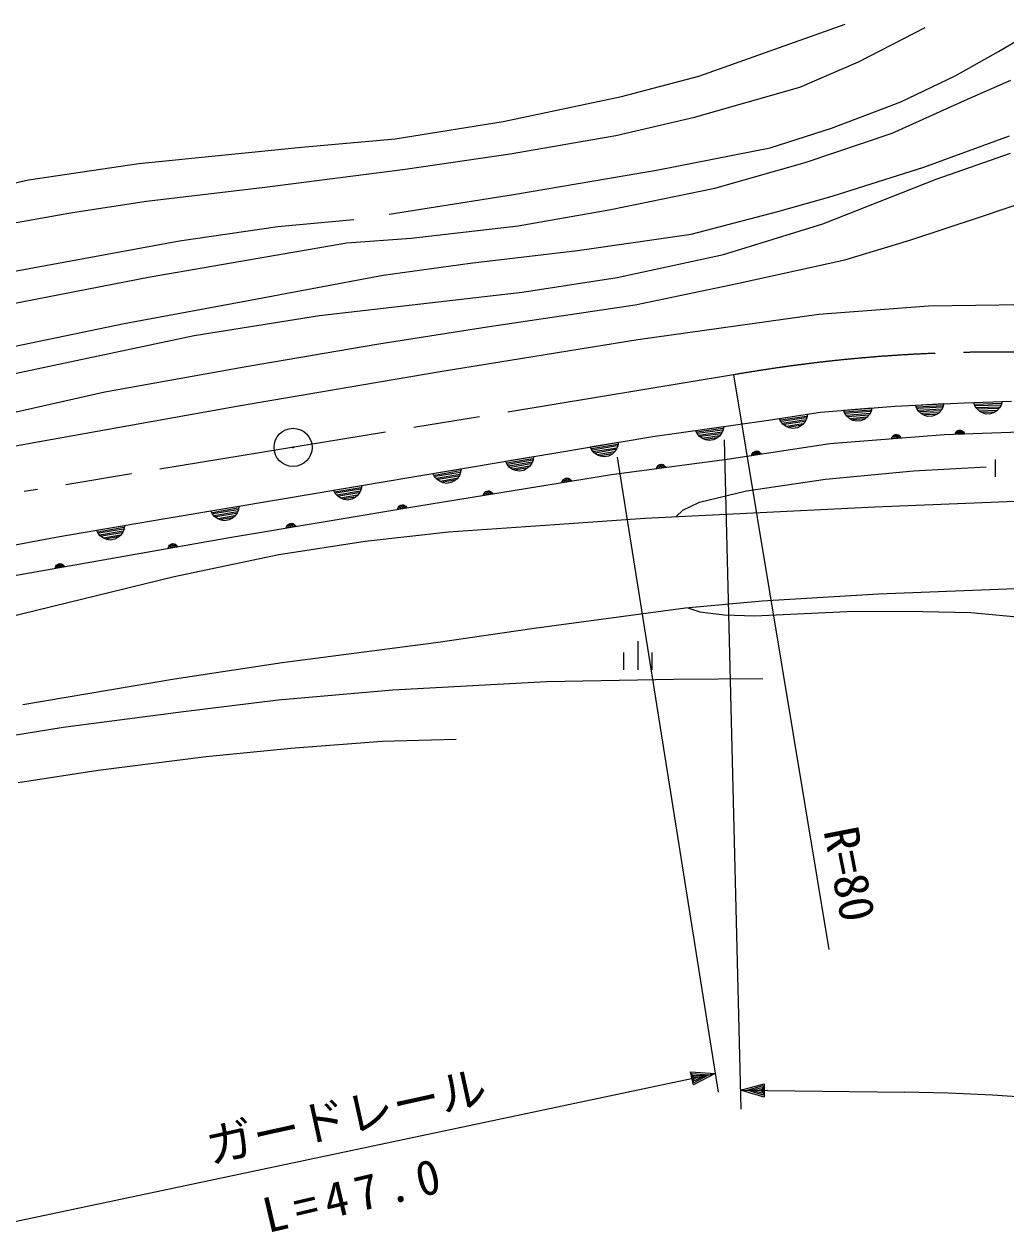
# Model space of a CAD drawing. Units: millimetres, scale not verified. Extents: x 40000 to 680000, y 20000 to 380000.
# Drawn here: x 341641 to 393152, y 269580 to 332975 of the extents above; entities that cross this region are included whole.
import ezdxf
from ezdxf.enums import TextEntityAlignment as Align

# ---------------------------------------------------------------- set-up
doc = ezdxf.new("R2010")
doc.units = ezdxf.units.MM
doc.header["$LTSCALE"] = 1000
doc.linetypes.add('CHAIN', pattern=[18.5, 12, -1.5, 3.5, -1.5])
for name, color, linetype, lineweight in [('M-BGD', 7, 'Continuous', 25), ('M-BMK', 2, 'CHAIN', 13), ('M-BMK-SRVR', 3, 'Continuous', 25), ('M-STR-HTXT', 7, 'Continuous', 13)]:
    doc.layers.add(name, color=color, linetype=linetype, lineweight=lineweight)
doc.styles.add('ＭＳ ゴシック', font='')
doc.styles.get('ＭＳ ゴシック').set_extended_font_data('MS Gothic')

# ---------------------------------------------------------------- blocks, each defined once
blk = doc.blocks.new('BUHIN7')
at = {"color": 3, "linetype": 'Continuous', "lineweight": 25}
for radius in [1000, 30]:
    blk.add_circle((0, 0), radius, dxfattribs=at)

msp = doc.modelspace()

# ---------------------------------------------------------------- linework, layer by layer
at = {"layer": 'M-BGD'}
for p, q in [((377035, 330243), (384722, 332975)), ((385426, 330998), (388923, 332796)), ((392760, 331538), (394435, 332523)), ((382350, 329679), (385426, 330998)), ((390499, 330257), (392760, 331538)), ((372977, 329190), (377035, 330243)), ((376812, 328102), (382350, 329679)), ((387635, 328902), (390499, 330257)), ((391149, 329038), (393418, 330033)), ((366773, 327863), (372977, 329190)), ((387185, 327258), (391149, 329038)), ((384007, 327521), (387635, 328902)), ((361115, 326965), (366773, 327863)), ((372691, 327135), (376812, 328102)), ((367135, 326167), (372691, 327135)), ((380786, 326497), (384007, 327521)), ((382630, 325723), (387185, 327258)), ((388843, 325475), (393338, 327123)), ((347664, 325669), (356199, 326522)), ((356199, 326522), (361115, 326965)), ((374828, 325322), (380786, 326497)), ((361639, 325369), (367135, 326167)), ((389502, 324839), (393404, 326205)), ((341871, 324815), (347664, 325669)), ((354264, 324433), (361639, 325369)), ((367311, 324049), (374828, 325322)), ((377885, 324375), (382630, 325723)), ((384048, 323952), (388843, 325475)), ((331202, 322437), (341871, 324815)), ((383551, 322498), (389502, 324839)), ((348060, 323691), (354264, 324433)), ((360801, 323014), (367311, 324049)), ((372429, 323248), (377885, 324375)), ((381181, 323154), (384048, 323952)), ((344170, 323100), (348060, 323691)), ((391825, 322869), (394510, 323774)), ((339644, 322289), (344170, 323100)), ((354960, 322357), (358943, 322734)), ((367559, 322399), (372429, 323248)), ((376642, 321958), (381181, 323154)), ((388110, 321651), (391825, 322869)), ((349785, 321617), (354960, 322357)), ((361952, 321747), (367559, 322399)), ((378332, 320888), (383551, 322498)), ((340567, 319921), (349785, 321617)), ((348253, 319722), (358581, 321498)), ((358581, 321498), (361952, 321747)), ((370671, 321100), (376642, 321958)), ((384705, 320621), (388110, 321651)), ((365052, 320436), (370671, 321100)), ((372751, 319694), (378332, 320888)), ((360487, 319812), (365052, 320436)), ((379061, 319373), (384705, 320621)), ((340248, 318167), (348253, 319722)), ((353035, 318403), (360487, 319812)), ((367775, 318913), (372751, 319694)), ((357142, 317694), (367775, 318913)), ((373705, 318254), (379061, 319373)), ((346890, 317281), (353035, 318403)), ((365944, 317094), (373705, 318254)), ((389101, 318196), (394023, 318270)), ((350563, 316648), (357142, 317694)), ((373838, 316440), (383347, 317770)), ((383347, 317770), (389101, 318196)), ((332609, 314311), (346890, 317281)), ((360246, 316216), (365944, 317094)), ((334468, 313241), (350563, 316648)), ((363475, 314753), (373838, 316440)), ((353186, 315009), (360246, 316216)), ((345870, 313692), (353186, 315009)), ((352990, 312973), (363475, 314753)), ((378855, 314580), (383862, 284443)), ((340456, 312473), (345870, 313692)), ((390982, 313122), (393451, 313197)), ((391467, 313137), (392967, 313182)), ((392967, 313182), (392912, 313000)), ((341959, 311001), (352990, 312973)), ((380581, 312195), (383424, 312622)), ((383424, 312622), (387328, 312947)), ((384629, 312722), (386124, 312847)), ((384704, 312548), (384629, 312722)), ((384696, 312637), (386072, 312752)), ((384806, 312406), (384704, 312548)), ((386049, 312660), (384733, 312550)), ((384771, 312463), (386027, 312568)), ((386079, 312662), (386002, 312505)), ((386124, 312847), (386079, 312662)), ((387328, 312947), (390982, 313122)), ((388406, 312999), (389905, 313071)), ((388475, 312822), (388406, 312999)), ((388470, 312912), (389849, 312978)), ((388572, 312676), (388475, 312822)), ((389823, 312886), (388505, 312823)), ((388539, 312735), (389798, 312795)), ((388729, 312534), (388572, 312676)), ((389712, 312701), (388633, 312649)), ((388727, 312564), (389626, 312607)), ((389628, 312577), (389482, 312480)), ((389771, 312734), (389628, 312577)), ((389853, 312888), (389771, 312734)), ((389905, 313071), (389853, 312888)), ((391532, 312959), (391467, 313137)), ((391530, 313049), (392909, 313090)), ((391627, 312811), (391532, 312959)), ((392882, 312999), (391562, 312960)), ((391595, 312871), (392855, 312908)), ((391781, 312666), (391627, 312811)), ((392767, 312816), (391688, 312783)), ((391780, 312696), (392680, 312723)), ((391934, 312581), (391781, 312666)), ((392533, 312629), (391933, 312611)), ((392116, 312526), (391934, 312581)), ((392534, 312599), (392356, 312533)), ((392681, 312693), (392534, 312599)), ((392827, 312848), (392681, 312693)), ((392912, 313000), (392827, 312848)), ((374635, 311354), (380581, 312195)), ((381261, 312297), (382744, 312520)), ((381347, 312128), (381261, 312297)), ((381334, 312217), (382698, 312422)), ((381458, 311993), (381347, 312128)), ((382682, 312328), (381377, 312132)), ((381420, 312048), (382666, 312235)), ((381629, 311867), (381458, 311993)), ((382590, 312132), (381522, 311972)), ((381624, 311896), (382515, 312030)), ((382380, 311919), (381786, 311830)), ((382519, 312000), (382384, 311889)), ((382645, 312171), (382519, 312000)), ((382712, 312333), (382645, 312171)), ((382744, 312520), (382712, 312333)), ((384968, 312269), (384806, 312406)), ((385944, 312470), (384868, 312381)), ((384965, 312298), (385862, 312373)), ((385125, 312191), (384968, 312269)), ((385720, 312271), (385122, 312221)), ((385309, 312146), (385125, 312191)), ((385548, 312166), (385309, 312146)), ((385723, 312241), (385548, 312166)), ((385865, 312343), (385723, 312241)), ((386002, 312505), (385865, 312343)), ((388883, 312451), (388729, 312534)), ((389481, 312510), (388882, 312481)), ((389066, 312400), (388883, 312451)), ((389305, 312411), (389066, 312400)), ((389482, 312480), (389305, 312411)), ((392356, 312533), (392116, 312526)), ((369533, 310494), (374635, 311354)), ((376865, 311669), (378351, 311880)), ((376950, 311500), (376865, 311669)), ((376937, 311589), (378304, 311782)), ((377060, 311364), (376950, 311500)), ((378287, 311689), (376979, 311504)), ((377022, 311419), (378270, 311595)), ((377229, 311236), (377060, 311364)), ((378193, 311494), (377124, 311342)), ((377225, 311266), (378117, 311392)), ((377981, 311282), (377386, 311198)), ((378121, 311362), (377985, 311252)), ((378248, 311532), (378121, 311362)), ((378316, 311693), (378248, 311532)), ((378351, 311880), (378316, 311693)), ((381791, 311800), (381629, 311867)), ((381977, 311767), (381791, 311800)), ((382215, 311803), (381977, 311767)), ((382384, 311889), (382215, 311803)), ((389939, 311444), (383915, 310968)), ((387148, 311223), (387163, 311285)), ((387163, 311285), (387189, 311337)), ((387165, 311265), (387624, 311301)), ((387601, 311339), (387182, 311306)), ((387189, 311337), (387235, 311391)), ((387209, 311348), (387568, 311377)), ((387235, 311391), (387283, 311424)), ((387525, 311413), (387245, 311391)), ((387283, 311424), (387341, 311449)), ((387303, 311426), (387462, 311439)), ((387341, 311449), (387421, 311455)), ((387421, 311455), (387482, 311440)), ((387482, 311440), (387534, 311414)), ((387534, 311414), (387588, 311368)), ((387588, 311368), (387622, 311321)), ((387622, 311321), (387647, 311263)), ((394393, 311594), (389939, 311444)), ((390491, 311462), (390509, 311523)), ((390991, 311479), (390491, 311462)), ((390509, 311523), (390537, 311574)), ((390510, 311503), (390969, 311518)), ((390948, 311558), (390528, 311544)), ((390537, 311574), (390586, 311626)), ((390557, 311585), (390917, 311597)), ((390586, 311626), (390635, 311657)), ((390875, 311635), (390596, 311626)), ((390635, 311657), (390694, 311679)), ((390655, 311658), (390814, 311663)), ((390694, 311679), (390774, 311682)), ((390774, 311682), (390834, 311664)), ((390834, 311664), (390885, 311636)), ((390885, 311636), (390937, 311587)), ((390937, 311587), (390969, 311538)), ((390969, 311538), (390991, 311479)), ((333797, 309531), (341959, 311001)), ((371344, 310799), (372824, 311049)), ((371433, 310632), (371344, 310799)), ((371418, 310720), (372779, 310950)), ((372765, 310856), (371463, 310637)), ((371507, 310553), (372750, 310762)), ((372676, 310659), (371611, 310479)), ((372731, 310698), (372608, 310525)), ((372794, 310861), (372731, 310698)), ((372824, 311049), (372794, 310861)), ((377391, 311168), (377229, 311236)), ((377577, 311134), (377391, 311168)), ((377815, 311167), (377577, 311134)), ((377985, 311252), (377815, 311167)), ((383915, 310968), (378536, 310142)), ((387647, 311263), (387148, 311223)), ((361931, 309211), (369533, 310494)), ((366893, 310048), (368372, 310298)), ((366982, 309881), (366893, 310048)), ((366967, 309969), (368328, 310199)), ((368313, 310105), (367012, 309886)), ((367056, 309802), (368299, 310012)), ((368343, 310110), (368279, 309947)), ((368372, 310298), (368343, 310110)), ((371547, 310499), (371433, 310632)), ((371720, 310376), (371547, 310499)), ((371715, 310405), (372603, 310555)), ((371883, 310312), (371720, 310376)), ((372470, 310441), (371878, 310341)), ((372070, 310283), (371883, 310312)), ((372307, 310322), (372070, 310283)), ((372475, 310412), (372307, 310322)), ((378536, 310142), (372458, 309337)), ((372608, 310525), (372475, 310412)), ((380316, 310415), (379821, 310339)), ((379821, 310339), (379832, 310402)), ((379832, 310402), (379854, 310456)), ((379835, 310382), (380290, 310452)), ((380264, 310488), (379849, 310424)), ((379854, 310456), (379896, 310513)), ((379872, 310469), (380228, 310523)), ((379896, 310513), (379941, 310550)), ((380183, 310557), (379906, 310514)), ((379941, 310550), (379997, 310579)), ((379960, 310553), (380119, 310577)), ((379997, 310579), (380076, 310591)), ((380076, 310591), (380138, 310580)), ((380138, 310580), (380192, 310558)), ((380192, 310558), (380249, 310516)), ((380249, 310516), (380287, 310471)), ((380287, 310471), (380316, 310415)), ((392592, 310136), (392592, 309236)), ((363092, 309407), (364571, 309656)), ((363181, 309239), (363092, 309407)), ((363166, 309328), (364527, 309558)), ((364513, 309464), (363211, 309244)), ((363255, 309161), (364498, 309370)), ((364542, 309469), (364478, 309306)), ((364571, 309656), (364542, 309469)), ((367096, 309748), (366982, 309881)), ((367269, 309625), (367096, 309748)), ((368225, 309908), (367160, 309728)), ((367264, 309654), (368151, 309804)), ((367432, 309561), (367269, 309625)), ((368018, 309690), (367427, 309591)), ((367619, 309532), (367432, 309561)), ((367856, 309572), (367619, 309532)), ((368023, 309661), (367856, 309572)), ((368156, 309775), (368023, 309661)), ((368279, 309947), (368156, 309775)), ((375314, 309715), (374819, 309650)), ((374819, 309650), (374831, 309712)), ((374831, 309712), (374854, 309765)), ((374833, 309692), (375289, 309752)), ((375264, 309790), (374848, 309734)), ((374854, 309765), (374897, 309822)), ((374872, 309778), (375229, 309825)), ((374897, 309822), (374942, 309858)), ((375184, 309860), (374907, 309823)), ((374942, 309858), (374999, 309886)), ((374962, 309861), (375121, 309882)), ((374999, 309886), (375079, 309896)), ((375079, 309896), (375141, 309884)), ((375141, 309884), (375194, 309861)), ((375194, 309861), (375250, 309818)), ((375250, 309818), (375287, 309772)), ((375287, 309772), (375314, 309715)), ((383698, 309117), (388309, 309556)), ((388309, 309556), (392119, 309761)), ((355303, 308098), (361931, 309211)), ((357877, 308530), (359357, 308779)), ((359357, 308779), (359327, 308591)), ((372458, 309337), (362245, 307681)), ((363295, 309106), (363181, 309239)), ((363468, 308983), (363295, 309106)), ((364424, 309266), (363359, 309087)), ((363463, 309013), (364350, 309163)), ((363631, 308920), (363468, 308983)), ((364217, 309049), (363626, 308949)), ((363818, 308890), (363631, 308920)), ((364055, 308930), (363818, 308890)), ((364222, 309019), (364055, 308930)), ((364355, 309133), (364222, 309019)), ((364478, 309306), (364355, 309133)), ((370363, 308997), (369869, 308917)), ((369869, 308917), (369880, 308980)), ((369880, 308980), (369901, 309034)), ((369883, 308960), (370337, 309034)), ((370311, 309070), (369896, 309003)), ((369901, 309034), (369943, 309091)), ((369919, 309047), (370275, 309105)), ((369943, 309091), (369987, 309129)), ((370229, 309138), (369952, 309093)), ((369987, 309129), (370043, 309158)), ((370007, 309132), (370165, 309158)), ((370043, 309158), (370122, 309171)), ((370122, 309171), (370185, 309161)), ((370185, 309161), (370239, 309139)), ((370239, 309139), (370296, 309098)), ((370296, 309098), (370334, 309053)), ((370334, 309053), (370363, 308997)), ((379541, 308492), (383698, 309117)), ((357966, 308363), (357877, 308530)), ((357951, 308451), (359312, 308680)), ((358080, 308230), (357966, 308363)), ((359298, 308586), (357996, 308368)), ((358040, 308284), (359283, 308493)), ((358253, 308107), (358080, 308230)), ((359209, 308389), (358144, 308210)), ((358248, 308136), (359135, 308285)), ((358415, 308043), (358253, 308107)), ((359002, 308172), (358411, 308072)), ((359007, 308142), (358840, 308053)), ((359140, 308256), (359007, 308142)), ((359263, 308428), (359140, 308256)), ((359327, 308591), (359263, 308428)), ((366233, 308328), (365739, 308247)), ((365739, 308247), (365749, 308310)), ((365749, 308310), (365771, 308364)), ((365752, 308290), (366207, 308364)), ((366180, 308400), (365766, 308333)), ((365771, 308364), (365812, 308421)), ((365789, 308377), (366144, 308435)), ((365812, 308421), (365857, 308459)), ((366099, 308468), (365822, 308423)), ((365857, 308459), (365913, 308488)), ((365877, 308462), (366035, 308488)), ((365913, 308488), (365992, 308501)), ((365992, 308501), (366054, 308491)), ((366054, 308491), (366108, 308469)), ((366108, 308469), (366166, 308428)), ((366166, 308428), (366203, 308384)), ((366203, 308384), (366233, 308328)), ((377072, 307898), (379541, 308492)), ((349046, 307047), (355303, 308098)), ((351435, 307448), (352914, 307697)), ((351509, 307369), (352870, 307598)), ((352855, 307504), (351553, 307286)), ((362245, 307681), (352407, 306041)), ((352885, 307509), (352821, 307346)), ((352914, 307697), (352885, 307509)), ((358603, 308013), (358415, 308043)), ((358840, 308053), (358603, 308013)), ((361728, 307594), (361234, 307512)), ((361234, 307512), (361244, 307575)), ((361244, 307575), (361266, 307629)), ((361248, 307555), (361701, 307631)), ((361675, 307667), (361261, 307598)), ((361266, 307629), (361307, 307687)), ((361284, 307642), (361639, 307701)), ((361307, 307687), (361351, 307724)), ((361593, 307734), (361317, 307688)), ((361351, 307724), (361407, 307754)), ((361371, 307728), (361529, 307754)), ((361407, 307754), (361486, 307767)), ((361486, 307767), (361548, 307757)), ((361548, 307757), (361603, 307736)), ((361603, 307736), (361660, 307695)), ((361660, 307695), (361698, 307650)), ((361698, 307650), (361728, 307594)), ((375849, 307144), (376197, 307492)), ((376197, 307492), (377072, 307898)), ((380610, 307386), (386286, 307661)), ((386286, 307661), (393660, 307961)), ((343300, 306072), (349046, 307047)), ((351524, 307281), (351435, 307448)), ((351637, 307147), (351524, 307281)), ((351598, 307202), (352841, 307411)), ((351810, 307024), (351637, 307147)), ((352767, 307307), (351701, 307128)), ((351805, 307054), (352693, 307203)), ((351973, 306960), (351810, 307024)), ((352560, 307090), (351968, 306990)), ((352160, 306931), (351973, 306960)), ((352397, 306971), (352160, 306931)), ((352565, 307060), (352397, 306971)), ((352698, 307174), (352565, 307060)), ((352821, 307346), (352698, 307174)), ((369483, 306735), (374209, 307060)), ((374209, 307060), (380610, 307386)), ((345433, 306434), (346912, 306685)), ((345523, 306266), (345433, 306434)), ((345508, 306355), (346868, 306586)), ((345636, 306134), (345523, 306266)), ((346854, 306492), (345552, 306271)), ((345597, 306188), (346839, 306399)), ((346766, 306295), (345701, 306114)), ((346820, 306334), (346697, 306161)), ((346883, 306497), (346820, 306334)), ((346912, 306685), (346883, 306497)), ((355898, 306623), (355405, 306540)), ((355405, 306540), (355414, 306603)), ((355414, 306603), (355436, 306657)), ((355418, 306583), (355871, 306659)), ((355845, 306695), (355431, 306626)), ((355436, 306657), (355477, 306715)), ((355454, 306670), (355809, 306729)), ((355477, 306715), (355521, 306752)), ((355763, 306762), (355487, 306716)), ((355521, 306752), (355577, 306782)), ((355541, 306756), (355699, 306782)), ((355577, 306782), (355656, 306795)), ((355656, 306795), (355719, 306785)), ((355719, 306785), (355773, 306764)), ((355773, 306764), (355830, 306723)), ((355830, 306723), (355868, 306678)), ((355868, 306678), (355898, 306623)), ((359542, 305865), (363902, 306345)), ((363902, 306345), (369483, 306735)), ((352407, 306041), (336279, 303191)), ((337318, 304946), (343300, 306072)), ((345809, 306011), (345636, 306134)), ((345804, 306040), (346692, 306191)), ((345972, 305947), (345809, 306011)), ((346559, 306077), (345967, 305977)), ((346160, 305918), (345972, 305947)), ((346397, 305958), (346160, 305918)), ((346564, 306047), (346397, 305958)), ((346697, 306161), (346564, 306047)), ((349210, 305537), (349231, 305591)), ((349214, 305517), (349667, 305597)), ((349640, 305633), (349227, 305560)), ((349231, 305591), (349272, 305649)), ((349249, 305604), (349604, 305667)), ((349272, 305649), (349316, 305687)), ((349557, 305699), (349282, 305651)), ((349316, 305687), (349371, 305717)), ((349335, 305691), (349493, 305719)), ((349371, 305717), (349450, 305731)), ((349450, 305731), (349513, 305722)), ((349513, 305722), (349567, 305701)), ((349567, 305701), (349625, 305661)), ((349625, 305661), (349663, 305617)), ((349663, 305617), (349693, 305561)), ((355001, 305165), (359542, 305865)), ((349693, 305561), (349201, 305474)), ((349201, 305474), (349210, 305537)), ((349505, 304005), (355001, 305165)), ((343764, 304513), (343271, 304426)), ((343271, 304426), (343280, 304489)), ((343280, 304489), (343301, 304543)), ((343284, 304469), (343737, 304549)), ((343710, 304585), (343297, 304512)), ((343301, 304543), (343342, 304601)), ((343319, 304556), (343674, 304619)), ((343342, 304601), (343386, 304639)), ((343627, 304652), (343352, 304603)), ((343386, 304639), (343441, 304669)), ((343405, 304643), (343563, 304671)), ((343441, 304669), (343520, 304683)), ((343520, 304683), (343583, 304674)), ((343583, 304674), (343637, 304653)), ((343637, 304653), (343695, 304613)), ((343695, 304613), (343733, 304569)), ((343733, 304569), (343764, 304513)), ((340714, 301856), (349505, 304005)), ((380368, 302735), (386463, 303095)), ((386463, 303095), (394546, 303413)), ((376352, 302356), (380368, 302735)), ((368405, 301293), (376352, 302356)), ((376474, 302367), (377100, 302153)), ((377100, 302153), (378366, 302000)), ((378366, 302000), (379978, 301949)), ((379978, 301949), (384802, 302176)), ((384802, 302176), (387954, 302195)), ((387954, 302195), (391311, 302115)), ((391311, 302115), (394308, 301835)), ((363235, 300544), (368405, 301293)), ((355180, 299494), (363235, 300544)), ((373835, 300611), (373835, 299110)), ((373085, 300011), (373085, 299110)), ((374585, 300011), (374585, 299110)), ((349536, 298645), (355180, 299494)), ((341565, 297285), (349536, 298645)), ((369041, 298493), (375723, 298617)), ((375723, 298617), (380408, 298652)), ((354961, 297544), (360980, 298068)), ((360980, 298068), (369041, 298493)), ((350003, 296918), (354961, 297544)), ((343684, 296094), (350003, 296918)), ((338777, 295316), (343684, 296094)), ((360429, 295368), (364309, 295468)), ((351188, 294569), (355634, 294994)), ((355634, 294994), (360429, 295368)), ((345529, 293844), (351188, 294569)), ((341333, 293194), (345529, 293844))]:
    msp.add_line(p, q, dxfattribs=at)
at = {"layer": 'M-BMK'}
msp.add_line((378855, 314580), (341641, 308457), dxfattribs=at)
msp.add_arc((392624, 235760), 80014, 65.79386, 99.90958, dxfattribs=at)
at = {"layer": 'M-STR-HTXT'}
for p, q in [((378372, 311179), (379248, 276067)), ((372765, 310265), (378064, 276957)), ((338362, 269580), (377907, 277944)), ((376756, 277343), (376611, 278028)), ((376611, 278028), (377907, 277944)), ((376784, 277451), (376681, 277941)), ((376681, 277941), (377564, 277872)), ((376813, 277559), (376751, 277853)), ((376751, 277853), (377369, 277830)), ((377907, 277944), (376756, 277343)), ((377564, 277872), (376784, 277451)), ((377369, 277830), (376813, 277559)), ((376820, 277766), (377075, 277768)), ((376841, 277668), (376820, 277766)), ((377075, 277768), (376841, 277668)), ((379223, 277067), (380478, 277401)), ((380469, 276701), (379223, 277067)), ((379223, 277067), (387811, 276960)), ((379573, 277062), (380426, 277302)), ((380420, 276802), (379573, 277062)), ((379773, 277060), (380375, 277202)), ((380372, 276902), (379773, 277060)), ((380073, 277056), (380324, 277103)), ((380323, 277003), (380073, 277056)), ((380324, 277103), (380323, 277003)), ((380375, 277202), (380372, 276902)), ((380426, 277302), (380420, 276802)), ((380478, 277401), (380469, 276701))]:
    msp.add_line(p, q, dxfattribs=at)
msp.add_arc((386573, 176951), 100017, 75.10571, 89.29083, dxfattribs=at)

# ---------------------------------------------------------------- block references
at = {"layer": 'M-BMK-SRVR', "xscale": 1.000001, "yscale": 1.000001, "rotation": 153.70888}
msp.add_blockref('BUHIN7', (355751, 310779), dxfattribs=at)

# ---------------------------------------------------------------- texts
at = {"layer": 'M-BGD', "style": 'ＭＳ ゴシック'}
msp.add_text('R=80', height=1833, rotation=281.1, dxfattribs=at).set_placement((383041, 290564), align=Align.BOTTOM_LEFT)
at = {"layer": 'M-STR-HTXT', "style": 'ＭＳ ゴシック'}
msp.add_text('ガードレール', height=1833, rotation=12.4, dxfattribs=at).set_placement((351524, 272659), align=Align.BOTTOM_LEFT)
at = {"layer": 'M-STR-HTXT', "insert": (354419, 269536), "char_height": 1833, "attachment_point": 7, "rotation": 13.2, "style": 'ＭＳ ゴシック'}
msp.add_mtext('\\T1.32;L=47.0', dxfattribs=at)

doc.saveas('drawing.dxf')
